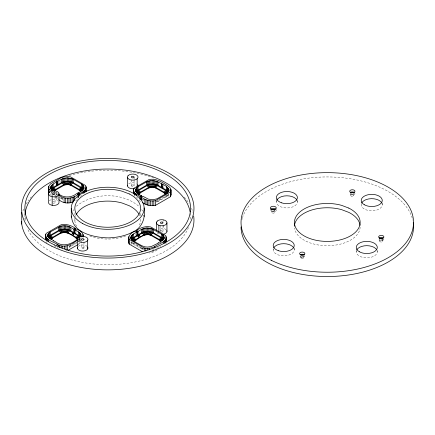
<?xml version="1.0" encoding="UTF-8"?>
<svg xmlns="http://www.w3.org/2000/svg" width="435" height="435" viewBox="0 0 435 435"><rect width="100%" height="100%" fill="white"/><g stroke="black" fill="none" stroke-linecap="round" stroke-linejoin="round"><path stroke-width="0.33" stroke-dasharray="2.17 1.63" d="M79.328 240.626L80.051 239.348L80.051 237.999M168.688 194.249L167.888 195.674L166.366 196.881L155.953 202.563M165.746 244.089L166.132 243.165M72.721 211.236L73.803 209.648M80.567 240.153L80.067 240.843L80.067 238.141M167.595 194.831L165.757 196.56L156.573 201.786M78.262 246.411L78.653 246.058A5.258 3.034 0 0 1 83.607 245.035L84.917 245.28A5.258 3.034 0 0 1 86.989 246.297M76.359 206.255C93.547 192.134 123.154 191.982 139.733 207.065M77.077 198.099L81.508 195.538M77.702 197.903L78.876 197.229M75.799 200.611L77.484 199.638M75.559 232.295L76.511 231.741M78.017 239.832L81.486 237.831M69.143 246.134L76.114 242.11M77.936 241.729L68.752 246.955M69.241 245.992L69.241 247.346L76.881 243.018M78.017 244.568L80.91 242.899M155.795 201.633L163.348 197.272M156.66 248.483L160.542 246.243M157.062 250.027L153.631 251.914L150.711 252.768M141.592 199.388L142.762 200.067L143.615 199.583M78.893 239.011L80.143 238.674M132.523 242.822L142.185 248.7L143.311 248.45M78.202 239.685L80.051 239.348M133.915 243.926L135.133 243.725M66.011 250.794L67.077 250.647M149.118 252.991L150.184 252.844M78.594 240.12L79.779 240.006M165.191 195.919L166.534 196.033M51.939 192.134L54.31 192.362L54.125 191.927L54.125 192.602L54.065 192.156M164.539 196.359L165.757 196.56M130.984 241.615L131.783 243.04L133.306 244.252L143.719 249.929M160.993 231.953L161.129 232.007A1.316 0.761 0 0 0 162.88 231.643A1.316 0.761 0 0 0 162.255 230.632L161.929 230.572A1.316 0.761 0 0 0 160.401 231.181M62.961 199.083L59.84 197.359M58.709 197.387L62.471 199.469L62.471 198.121M142.185 248.7L143.099 249.152M138.673 200.388L141.484 202.014M135.339 233.938L135.943 234.286M55.386 192.085L57.605 193.363M53.695 191.96L57.746 194.298M56.18 193.896L57.344 194.565M56.18 194.57L57.344 195.244M60.247 196.919L62.569 198.262M54.832 195.146L55.941 195.783M56.496 196.103L58.159 197.066M56.496 197.457L59.263 199.056M49.65 194.358L51.961 195.69M54.853 197.359L58.323 199.366M136.324 244.639L143.876 248.999M54.081 245.65L58.518 248.211M144.295 200.497L142.762 199.611L142.762 200.067M141.696 209.675L142.74 211.062M51.145 192.281L51.645 192.971L51.645 191.623M80.872 237.929L80.97 238.674M382.746 239.043L382.746 241.191A1.479 0.854 0 0 1 380.527 241.931A1.479 0.854 0 0 1 380.527 240.452A1.479 0.854 0 0 1 382.746 241.191M382.262 202.895L382.262 204.738M379.788 239.043L379.788 241.191M377.292 250.517L377.292 251.74M356.254 250.517L356.254 251.74M353.813 195.658A1.484 0.854 0 0 0 351.741 194.782A1.484 0.854 0 0 0 351.464 196.256A1.484 0.854 0 0 0 353.813 195.658L353.813 193.51A1.484 0.854 0 0 1 353.263 194.086L352.937 194.2A1.484 0.854 0 0 1 350.871 193.548M350.866 193.325L350.866 195.473M303.712 255.682L303.712 257.83M300.764 255.813L300.764 257.96M297.393 200.644L297.393 201.873M294.234 247.923L294.234 249.766M276.356 200.644L276.356 201.873M274.784 210.121L274.784 212.269M273.196 248.537L273.196 249.766M271.826 210.121L271.826 212.269M169.835 189.404L169.835 190.758M167.209 194.962L167.209 196.315M166.366 195.532L166.366 196.881M163.266 219.833L163.266 221.154M163.266 225.118L163.266 228.424M163.005 225.314L163.005 231.257M160.384 225.433L160.384 231.382A1.316 0.761 0 0 0 160.455 231.578M158.046 200.334L158.046 201.682M153.631 249.206L153.631 251.914M152.228 249.701L152.228 252.409M142.609 248.189L142.609 249.538M141.625 247.7L141.625 249.054M140.494 213.465L140.494 216.092M134.551 194.891L134.551 196.245M134.072 177.04L134.072 179.019M134.072 179.682L134.072 185.625M133.306 242.899L133.306 244.252M132.463 242.328L132.463 243.682M131.783 241.686L131.783 243.04M131.452 179.813L131.452 185.761M83.977 242.018L83.977 247.961M82.014 233.905L82.014 235.253M81.35 240.816L81.35 248.086M79.387 238.103L79.387 240.811M74.929 212.911L74.929 215.537M74.929 218.816L74.929 221.442M71.71 228.892L71.71 230.245M70.231 245.503L70.231 246.857M61.482 197.631L61.482 198.985M60.003 181.02L60.003 182.374M56.55 192.564L56.55 195.206M56.55 195.87L56.55 199.834M55.044 196.386L55.044 202.335M52.423 193.869L52.423 195.848M49.699 186.707L49.699 188.061M46.735 241.42L46.735 242.768M25.214 217.147L25.214 220.453M188.458 227.516A82.829 47.817 0 0 1 108.609 264.676A82.829 47.817 0 0 1 27.389 228.516M25.121 220.463A82.829 47.817 0 0 1 24.985 214.531M190.307 213.253A82.829 47.817 0 0 1 190.378 219.849M52.651 202.824A1.316 0.761 0 0 0 53.168 203.08L53.5 203.14A1.316 0.761 0 0 0 54.924 202.721A1.316 0.761 0 0 0 54.587 201.818L54.299 201.709A1.316 0.761 0 0 0 52.733 201.905M49.291 200.769A5.258 3.034 0 0 1 51.297 199.703M52.586 199.431A5.258 3.034 0 0 1 57.605 200.339M22.876 211.122A86.244 49.791 0 0 1 24.001 208.104M26.138 203.917A86.244 49.791 0 0 1 28.889 199.872M30.167 198.284A86.244 49.791 0 0 1 31.385 196.897M69.355 175.479A86.244 49.791 0 0 1 144.039 174.919M144.654 175.082A86.244 49.791 0 0 1 153.87 178.018M184.239 197.109A86.244 49.791 0 0 1 188.942 203.341M191.525 208.327A86.244 49.791 0 0 1 192.868 212.182M128.755 183.728A5.258 3.034 0 0 1 133.708 182.705L135.013 182.95A5.258 3.034 0 0 1 136.171 183.38M140.554 219.327A32.87 18.977 0 0 1 138.906 226.059M125.557 236.015A32.87 18.977 0 0 1 88.446 235.449M76.658 226.292A32.87 18.977 0 0 1 74.983 218.337M75.434 216.494A32.87 18.977 0 0 1 75.907 215.292M138.77 213.862A32.87 18.977 0 0 1 139.907 216.255M158.873 233.883A5.258 3.034 0 0 1 157.035 232.725M160.548 228.359A5.258 3.034 0 0 1 166.355 229.914M131.783 244.394A8.281 4.78 0 0 1 130.984 241.474M51.645 194.325A8.281 4.78 0 0 1 50.846 192.901M138.02 198.235A8.281 4.78 0 0 1 136.003 196.332M168.688 194.108A8.281 4.78 0 0 1 168.383 196.332M80.872 240.778A8.281 4.78 0 0 1 80.567 241.507M79.387 242.839A8.281 4.78 0 0 1 78.545 243.41M304.821 255.475A2.632 1.517 0 0 1 302.368 257.264A2.632 1.517 0 0 1 299.617 255.628M276.181 209.675A2.974 1.718 0 0 1 273.305 211.84A2.974 1.718 0 0 1 270.434 209.675M377.129 250.685A10.516 6.074 0 0 1 366.313 257.808A10.516 6.074 0 0 1 356.613 250.168M293.875 248.195A10.516 6.074 0 0 1 284.169 255.834A10.516 6.074 0 0 1 273.354 248.711M297.23 200.818A10.516 6.074 0 0 1 286.872 207.946A10.516 6.074 0 0 1 276.519 200.818M354.781 192.857A2.632 1.517 0 0 1 352.644 194.929A2.632 1.517 0 0 1 349.735 193.2M381.903 203.167A10.516 6.074 0 0 1 372.202 210.801A10.516 6.074 0 0 1 361.387 203.683M383.871 238.837A2.632 1.517 0 0 1 381.283 240.566A2.632 1.517 0 0 1 378.657 238.858M241.909 219.691A86.244 49.791 0 0 1 242.251 218.413M242.447 217.777A86.244 49.791 0 0 1 329.349 176.953A86.244 49.791 0 0 1 412.771 220.126M360.142 227.228A32.87 18.977 0 0 1 328.039 245.704A32.87 18.977 0 0 1 294.506 228.092M274.735 210.344A1.479 0.854 0 0 1 273.305 210.975A1.479 0.854 0 0 1 271.88 210.344M303.57 256.117A1.479 0.854 0 0 1 302.151 256.601A1.479 0.854 0 0 1 300.841 256.03M382.697 239.266A1.479 0.854 0 0 1 382.311 239.652L382.006 239.783A1.479 0.854 0 0 1 379.837 239.266M131.571 185.375L131.468 185.56A1.316 0.761 0 0 0 132.207 186.381A1.316 0.761 0 0 0 133.773 186.18L133.958 186.011A1.316 0.761 0 0 0 133.317 185.005A1.316 0.761 0 0 0 131.571 185.375M83.96 248.157L83.852 248.347A1.316 0.761 0 0 1 82.101 248.711A1.316 0.761 0 0 1 81.47 247.694L81.66 247.531A1.316 0.761 0 0 1 83.226 247.336A1.316 0.761 0 0 1 83.96 248.157M272.261 212.873A1.479 0.854 0 0 0 274.735 212.487A1.479 0.854 0 0 0 272.924 211.443A1.479 0.854 0 0 0 272.261 212.873M301.27 258.542A1.479 0.854 0 0 0 303.69 258.053A1.479 0.854 0 0 0 301.749 257.09A1.479 0.854 0 0 0 301.27 258.542"/><path stroke-width="0.65" d="M47.779 236.645L47.877 234.547L49.356 232.486L60.617 226.233L63.08 225.77L66.936 225.944L69.241 226.624L73.803 229.174L73.803 232.54L73.216 232.894L68.752 230.392L65.538 229.626L64.375 229.571L64.375 232.366C69.252 233.051 74.222 236.238 77.588 239.582L77.408 238.467L76.114 237.271L67.289 232.236L64.375 231.686L60.77 232.573L52.048 237.668L51.102 239.353M142.511 251.767L129.211 244.089C126.797 238.657 129.527 232.643 135.339 231.159L136.878 232.045L136.878 235.868L138.053 235.194L138.053 231.371L141.625 229.305L146.182 227.967L151.239 228.429L162.494 234.677L163.973 236.743L164.077 238.842M162.793 188.061L162.793 184.679L163.087 184.511L157.062 181.455L153.49 180.596L150.896 180.596L147.324 181.455L138.02 186.74C132.778 189.296 137.639 194.934 141.592 195.565L141.592 199.388M165.224 193.972L165.224 193.292L167.595 192.172L166.534 190.976L156.573 185.223L152.19 184.402L152.19 187.191L155.105 187.735L163.93 192.776L164.925 193.553L165.469 194.853L165.224 193.292L163.93 192.096L155.105 187.061L152.19 186.517L149.276 187.061L140.456 192.096L139.461 192.879L138.917 194.179M48.687 186.479L48.687 193.102L48.687 186.479L50.558 183.869L61.188 177.73L64.103 176.876L68.975 176.653L70.573 176.876L85.608 185.555L86.119 187.42L86.119 191.482M48.557 192.156L48.687 191.21M50.743 188.774C49.987 185.044 54.174 183.391 56.74 181.977L56.74 185.359M45.593 239.353L45.593 235.291L46.105 233.426L61.139 224.748C66.147 223.71 71.28 225.319 75.342 228.288L75.342 229.952M56.447 184.516L57.909 184.005L56.447 184.516L56.447 181.808L62.471 178.752L67.338 177.839L72.205 178.752L81.508 184.043C86.75 186.599 81.889 192.237 77.941 192.863L77.941 194.885M86.119 187.42L85.608 189.29L83.112 191.656L79.48 193.754L77.941 192.863M83.156 236.645C83.895 232.535 79.453 230.501 76.511 228.962L74.972 229.849C77.299 231.143 82.351 233.171 80.567 236.77M83.025 236.238L83.156 235.291M133.409 193.504L133.409 190.122L133.926 188.252L148.96 179.573C155.996 177.937 162.358 182.319 167.964 185.886C171.912 187.849 171.591 193.151 170.46 196.723L155.425 205.402C150.994 206.25 146.296 205.282 142.609 202.661M128.7 242.224L128.825 241.278M130.881 238.842C130.125 235.112 134.312 233.459 136.878 232.045M134.203 241.545L135.154 239.864L139.222 237.456L144.567 234.427L147.481 233.883L150.396 234.427L159.215 239.462L160.51 240.664L160.694 241.996M165.403 194.624L165.469 194.179M162.793 184.679C166.746 185.305 171.602 190.943 166.366 193.504L157.062 198.79L153.49 199.643L148.433 199.181L142.762 196.239L141.223 197.131L141.223 199.91L140.054 199.235L140.054 196.451L134.551 192.863L133.409 190.122M164.077 237.488C163.848 240.566 160.156 241.458 158.079 242.931L158.373 243.1L151.239 246.553L147.481 247.069L144.92 246.835L141.625 245.672L133.306 240.87L131.783 239.658L130.881 237.488M170.971 190.122L170.46 191.987L170.46 196.723M136.514 232.149L136.514 230.479C140.576 227.516 145.709 225.906 150.711 226.939L165.746 235.623C168.204 241.958 157.938 243.747 154.816 246.596C151.614 248.325 147.797 248.646 144.246 248.037L129.211 239.359L128.7 237.488M68.507 181.754L68.116 184.527L70.943 185.381L79.078 190.073L80.551 191.71L80.372 190.595L79.078 189.399L70.943 184.701L68.116 183.853L65.805 183.956L63.733 184.701L55.604 189.399L54.125 191.03L51.662 190.128L52.994 188.273L62.047 182.972C65.283 181.27 69.399 181.27 72.634 182.972L82.291 188.85L82.742 189.475L80.372 190.595L80.372 191.269M65.538 229.626L65.152 232.399M153.359 184.451L152.968 187.224M160.694 241.773L160.694 241.099L163.152 240.196L161.825 238.342L152.772 233.04L148.645 231.822L148.253 234.595L151.086 235.444L159.215 240.142L160.216 240.925L160.754 242.224M144.148 207.903C145.513 217.114 142.729 227.005 133.92 231.474C126.096 235.813 117.222 237.602 108.342 237.891C94.574 237.586 72.156 233.22 71.519 216.01M69.644 181.912L68.871 184.63M66.675 229.783L65.908 232.502M154.496 184.609L153.724 187.333M149.781 231.98L149.015 234.699M64.375 232.366L60.77 233.252L52.635 237.945L51.161 239.582L51.161 238.902L48.698 237.999M152.19 184.402L148.808 184.87L146.899 185.674L137.846 190.976L136.519 192.83L138.977 193.733L138.977 194.407L140.456 192.776L148.585 188.078L152.19 187.191M148.253 234.595C143.006 234.661 137.862 238.413 134.268 241.773L134.268 241.099L131.805 240.196M70.72 182.167L69.589 184.804M67.757 230.039L66.626 232.676M155.572 184.87L154.441 187.501M150.863 232.236L149.732 234.873M83.531 185.946L83.531 189.323L81.508 187.42L73.194 182.618L71.101 181.743L67.338 181.221L63.581 181.743L61.482 182.618L53.168 187.42L51.145 189.323L51.145 185.946M68.116 184.527L64.423 185.038L55.604 190.073L54.31 191.269L54.31 190.595L51.939 189.475M73.694 234.427L72.525 233.562L73.803 232.997L73.803 232.54L70.231 230.496L68.132 229.615L64.375 229.093L60.617 229.615L58.518 230.496L50.204 235.291L48.182 237.2L48.182 233.818M64.375 229.571L59.997 230.392L50.03 236.145L48.97 237.347L51.341 238.467L51.341 239.141M168.383 188.643L168.383 192.025L166.366 190.122L158.046 185.321L155.953 184.44L152.19 183.918L148.433 184.44L146.334 185.321L138.02 190.122L136.003 192.025L136.003 188.643M139.222 237.456L136.878 235.411L132.463 238.059L131.288 239.391L131.288 236.009M137.465 235.765L133.137 238.342L132.077 239.538L134.448 240.664L134.448 241.338M71.721 182.521L70.252 184.364L70.252 185.038M68.752 230.392L67.289 232.236L67.289 232.91M156.573 185.223L155.105 187.061L155.105 187.735M151.858 232.589L150.396 234.427L150.396 235.107M72.634 182.972L70.943 184.701L70.943 185.381M69.671 230.844L67.98 232.573L67.98 233.252M157.486 185.674L155.795 187.403L155.795 188.078M152.772 233.04L151.086 234.769L151.086 235.444M71.46 234.585L73.216 232.894M72.629 235.259L74.972 233.22L74.972 229.849M80.905 187.746L79.078 189.399L79.078 190.073M79.779 237.347L77.936 235.618L76.114 237.271L76.114 237.945M165.757 190.448L163.93 192.096L163.93 192.776M161.042 237.814L159.215 239.462L159.215 240.142M81.682 188.273L79.665 189.796L79.665 190.47M78.719 236.145L76.701 237.668L76.701 238.342M166.534 190.976L164.517 192.498L164.517 193.173M161.825 238.342L159.808 239.864L159.808 240.539M82.291 188.85L80.073 190.177L80.073 190.856M79.328 236.722L77.109 238.054L77.109 238.728M167.149 191.547L164.925 192.879L164.925 193.553M162.434 238.918L160.216 240.245L160.216 240.925M58.899 194.962C64.407 200.154 72.775 198.616 78.305 194.429L78.305 196.653M73.803 229.174L75.342 228.288M140.054 196.451L141.592 195.565M140.054 199.235L141.005 198.681L141.005 195.902M163.087 187.213L161.619 186.707L162.793 187.382M77.435 239.315C70.807 244.758 62.096 247.341 54.946 241.414L53.483 240.908L53.777 240.74C51.7 239.266 48.002 238.375 47.779 235.291M45.593 235.291C46.703 240.99 54.337 241.822 58.225 244.981C65.049 248.2 71.96 244.274 77.441 240.163M68.186 250.239L77.441 244.9M141.223 197.131C145.29 200.095 150.423 201.704 155.425 200.671L170.46 191.987M163.674 236.009L163.674 239.391L161.651 237.488L153.337 232.687L148.775 231.344L143.719 231.811L138.053 234.737L138.635 235.09L144.099 232.236L148.645 231.822M78.594 237.907L77.408 238.467L77.408 239.141M162.88 239.538L160.51 240.664L160.51 241.338M83.014 190.128L80.551 191.03L80.611 191.482M167.252 193.053L165.403 193.733L165.403 194.407M58.899 199.698C62.906 203.352 68.632 203.836 73.488 201.845L73.488 197.109M303.2 255.1L302.88 254.981A1.479 0.854 0 0 0 301.118 255.193M136.791 192.172L139.162 193.292L139.162 193.972M140.657 198.887L141.826 199.562M56.447 181.808L56.74 181.977M78.305 194.429L76.767 193.542C71.666 197.773 63.95 198.229 58.709 194.005M78.876 196.185L78.523 195.984L78.523 193.205M136.514 230.479L138.053 231.371M48.557 187.42L49.068 189.29L52.543 191.291M74.39 233.568L77.936 235.618M80.067 233.122L80.067 236.504L74.972 233.22L74.972 233.671L73.803 232.997L74.738 232.459L74.39 228.837M137.237 191.547L139.461 192.879L139.461 193.553M52.385 188.85L54.603 190.177L54.603 190.856M132.523 238.918L134.747 240.245L134.747 240.925M49.421 236.722L51.64 238.054L51.64 238.728M53.168 190.802L51.645 189.595L50.743 187.42M137.846 190.976L139.863 192.498L139.863 193.173M133.137 238.342L135.154 239.864L135.154 240.539M52.994 188.273L55.011 189.796L55.011 190.47M50.03 236.145L52.048 237.668L52.048 238.342M138.629 190.448L140.456 192.096L140.456 192.776M133.915 237.814L135.742 239.462L135.742 240.142M53.777 187.746L55.604 189.399L55.604 190.073M50.813 235.618L52.635 237.271L52.635 237.945M138.635 235.09L140.391 236.781M146.899 185.674L148.585 187.403L148.585 188.078M142.185 233.04L143.876 234.769L143.876 235.444M62.047 182.972L63.733 184.701L63.733 185.381M59.078 230.844L60.77 232.573L60.77 233.252M147.813 185.223L149.276 187.061L149.276 187.735M143.099 232.589L144.567 234.427L144.567 235.107M62.961 182.521L64.423 184.364L64.423 185.038M59.997 230.392L61.46 232.236L61.46 232.91M148.808 184.87L149.939 187.501M144.099 232.236L145.23 234.873M63.956 182.167L65.087 184.804M60.992 230.039L62.123 232.676M149.89 184.609L150.662 187.333M145.176 231.98L145.948 234.699M65.038 181.912L65.805 184.63M62.074 229.783L62.841 232.502M143.833 215.287L144.148 216.494M151.027 184.451L151.418 187.224M146.312 231.822L146.704 234.595M66.174 181.754L66.566 184.527M63.211 229.626L63.597 232.399M170.846 193.912L170.971 194.853M77.588 238.902L77.647 239.353M170.846 189.176L170.846 195.799M168.791 190.122L168.791 191.476M168.688 189.372L168.688 191.4M167.888 187.953L167.888 191.329M167.209 187.311L167.209 190.693M166.948 222.861L166.948 231.447M166.366 186.74L166.366 190.122M166.262 237.488L166.262 241.545M166.132 236.542L166.132 241.816M165.746 239.359L165.746 242.061M165.121 240.234L165.121 242.262M164.261 241.039L164.261 243.067M163.973 236.743L163.973 238.771M163.25 241.724L163.25 243.078M163.174 235.319L163.174 238.701M162.494 234.677L162.494 238.059M161.912 183.831L161.912 186.539M161.651 234.106L161.651 237.488M161.619 184L161.619 187.382M158.873 225.297L158.873 231.904M158.046 181.939L158.046 185.321M157.062 181.455L157.062 184.832M156.437 222.606L156.437 230.534M155.953 181.058L155.953 184.44M155.425 200.671L155.425 205.402M154.816 246.596L154.816 247.945M154.751 180.775L154.751 184.152M153.827 200.888L153.827 205.624M153.49 180.596L153.49 183.978M153.337 229.305L153.337 232.687M152.348 228.821L152.348 232.203M152.19 180.541L152.19 183.918M152.19 200.965L152.19 205.695M151.239 228.429L151.239 231.811M150.896 180.596L150.896 183.978M150.553 200.888L150.553 205.624M150.037 228.141L150.037 231.523M149.635 180.775L149.635 184.152M149.118 248.26L149.118 249.608M148.96 200.671L148.96 205.402M148.775 227.967L148.775 231.344M148.433 181.058L148.433 184.44M147.443 200.307L147.443 205.037M147.481 227.907L147.481 231.289M147.481 231.768L147.481 234.557M147.481 248.331L147.481 249.685M147.324 181.455L147.324 184.832M146.334 181.939L146.334 185.321M146.182 227.967L146.182 231.344M146.04 199.812L146.04 204.542M145.845 248.26L145.845 250.962M144.92 228.141L144.92 231.523M144.855 199.225L144.855 203.961M144.246 248.037L144.246 250.739M143.719 228.429L143.719 231.811M142.609 228.821L142.609 232.203M141.625 229.305L141.625 232.687M138.156 236.618L139.331 235.754L137.117 234.655L137.465 231.034M138.02 186.74L138.02 190.122M137.177 187.311L137.177 190.693M137.166 178.72L137.166 186.642M136.498 187.953L136.498 191.329M136.421 194.358L136.421 195.707M135.698 189.372L135.698 191.4M135.595 190.122L135.595 191.476M135.41 193.673L135.41 195.027M134.551 192.863L134.551 194.891M133.926 191.987L133.926 194.015M133.54 189.176L133.54 193.771M133.306 234.106L133.306 237.488M132.463 234.677L132.463 238.059M131.783 235.319L131.783 238.701M130.984 236.743L130.984 238.771M129.211 239.359L129.211 244.089M128.825 236.542L128.825 243.165M127.52 177.35L127.52 185.941M87.636 240.332L87.636 248.923M85.989 186.479L85.989 191.748M85.608 189.29L85.608 191.993M84.977 190.166L84.977 192.194M84.124 190.97L84.124 193.004M83.939 187.42L83.939 188.774M83.835 186.675L83.835 188.703M83.112 191.656L83.112 193.684M83.036 185.25L83.036 188.632M83.025 234.351L83.025 237.053M82.356 184.609L82.356 187.991M81.508 184.043L81.508 187.42M80.97 235.291L80.97 236.645M80.872 234.547L80.872 236.575M80.567 233.818L80.567 236.52M79.48 193.754L79.48 195.424M79.387 232.486L79.387 235.862M78.545 231.915L78.545 235.291M77.419 239.68L77.419 248.265M74.673 196.528L74.673 200.584M73.194 179.242L73.194 182.618M72.205 178.752L72.205 182.134M72.09 197.604L72.09 202.34M71.28 208.631L71.28 217.223M71.101 178.361L71.101 181.743M70.573 197.968L70.573 202.705M70.231 227.113L70.231 230.496M69.899 178.073L69.899 181.455M69.241 226.624L69.241 230.006M68.975 198.191L68.975 202.922M68.632 177.899L68.632 181.281M68.132 226.233L68.132 229.615M67.61 245.84L67.61 249.897M67.338 177.839L67.338 181.221M67.338 181.7L67.338 184.489M67.338 198.262L67.338 202.998M66.936 225.944L66.936 229.327M66.044 177.899L66.044 181.281M66.011 246.063L66.011 249.445M65.701 198.191L65.701 202.922M65.669 225.77L65.669 229.153M64.782 178.073L64.782 181.455M64.375 225.711L64.375 229.093M64.375 246.139L64.375 248.842M64.103 197.968L64.103 202.705M63.581 178.361L63.581 181.743M63.08 225.77L63.08 229.153M62.738 246.063L62.738 248.091M62.471 178.752L62.471 182.134M61.813 225.944L61.813 229.327M61.482 179.242L61.482 182.618M61.139 245.84L61.139 247.868M60.617 226.233L60.617 229.615M59.622 245.476L59.622 247.51M59.508 226.624L59.508 230.006M58.986 193.934L58.986 202.52A5.258 3.034 0 0 1 58.752 203.303L58.176 204.02A5.258 3.034 0 0 1 52.162 205.293A5.258 3.034 0 0 1 48.481 202.27L48.481 193.678M58.518 227.113L58.518 230.496M58.225 244.981L58.225 246.335M57.909 181.303L57.909 184.685M57.616 181.134L57.616 183.836M57.039 244.399L57.039 245.753M53.168 184.043L53.168 187.42M52.325 184.609L52.325 187.991M52.162 196.707L52.162 205.293M51.645 185.25L51.645 188.632M50.846 186.675L50.846 188.703M50.204 231.915L50.204 235.291M49.356 232.486L49.356 235.862M49.068 189.29L49.068 192.672M48.682 233.122L48.682 236.504M48.606 239.527L48.606 241.555M47.877 234.547L47.877 236.575M47.594 238.848L47.594 240.876M46.735 238.037L46.735 240.066M46.105 237.162L46.105 239.864M45.724 234.351L45.724 239.62M21.75 212.296L21.75 224.107M76.196 214.689A32.87 18.977 0 0 1 122.061 203.004L129.222 205.728A32.87 18.977 0 0 1 138.77 213.862M77.49 247.477A5.258 3.034 0 0 0 80.41 250.767L81.715 251.011A5.258 3.034 0 0 0 87.413 249.32L87.837 248.57A5.258 3.034 0 0 0 87.614 247.004M134.529 188.551A5.258 3.034 0 0 1 131.816 188.681L130.511 188.437A5.258 3.034 0 0 1 127.591 185.147M137.716 184.674A5.258 3.034 0 0 1 138.004 185.446M24.985 214.531A82.829 47.817 0 0 1 105.504 169.052A82.829 47.817 0 0 1 190.111 211.986M193.678 216.048A86.244 49.791 0 0 1 112.447 269.798A86.244 49.791 0 0 1 21.505 221.518M166.822 230.659A5.258 3.034 0 0 1 166.714 232.23L166.132 232.948A5.258 3.034 0 0 1 162.842 234.286M350.273 192.477A2.632 1.517 0 0 1 354.443 192.509M300.531 254.595A2.632 1.517 0 0 1 304.239 254.763M273.827 247.689A10.516 6.074 0 0 1 283.712 243.692A10.516 6.074 0 0 1 293.598 247.689M356.89 249.668A10.516 6.074 0 0 1 366.77 245.672A10.516 6.074 0 0 1 376.656 249.668M361.583 203.167A10.516 6.074 0 0 1 371.283 198.67A10.516 6.074 0 0 1 381.625 202.661M276.714 200.301A10.516 6.074 0 0 1 286.872 195.799A10.516 6.074 0 0 1 297.034 200.301M270.733 209.262A2.974 1.718 0 0 1 275.882 209.262M294.43 226.238A32.87 18.977 0 0 1 341.633 209.659L348.799 212.383A32.87 18.977 0 0 1 360.071 225.368M379.173 238.13A2.632 1.517 0 0 1 383.344 238.114M413.25 222.704A86.244 49.791 0 0 1 330.894 276.481A86.244 49.791 0 0 1 241.039 226.863M351.143 192.912A1.484 0.854 0 0 1 351.409 192.754L351.741 192.634A1.484 0.854 0 0 1 353.492 192.884M271.88 209.898A1.479 0.854 0 0 1 273.305 209.268A1.479 0.854 0 0 1 274.735 209.898M379.983 238.619A1.479 0.854 0 0 1 380.223 238.44L380.527 238.309A1.479 0.854 0 0 1 382.544 238.619M131.571 176.784L131.468 176.974A1.316 0.761 0 0 0 132.207 177.795A1.316 0.761 0 0 0 133.773 177.594L133.958 177.426A1.316 0.761 0 0 0 133.317 176.414A1.316 0.761 0 0 0 131.571 176.784M83.96 239.571L83.852 239.761A1.316 0.761 0 0 1 82.101 240.12A1.316 0.761 0 0 1 81.47 239.109L81.66 238.94A1.316 0.761 0 0 1 83.226 238.744A1.316 0.761 0 0 1 83.96 239.571M87.837 239.979L87.413 240.734A5.258 3.034 0 0 1 81.715 242.42L80.41 242.175A5.258 3.034 0 0 1 77.908 238.135L78.653 237.466A5.258 3.034 0 0 1 83.607 236.45L84.917 236.689A5.258 3.034 0 0 1 87.837 239.979M128.01 175.805L127.591 176.561A5.258 3.034 0 0 0 130.511 179.851L131.816 180.09A5.258 3.034 0 0 0 136.769 179.073L137.514 178.404A5.258 3.034 0 0 0 135.013 174.359L133.708 174.12A5.258 3.034 0 0 0 128.01 175.805M49.291 192.183L48.715 192.901A5.258 3.034 0 0 0 51.52 196.56A5.258 3.034 0 0 0 58.176 195.435L58.752 194.717A5.258 3.034 0 0 0 55.946 191.052A5.258 3.034 0 0 0 49.291 192.183M157.252 221.105L156.676 221.823A5.258 3.034 0 0 0 159.476 225.488A5.258 3.034 0 0 0 166.132 224.357L166.714 223.639A5.258 3.034 0 0 0 163.908 219.979A5.258 3.034 0 0 0 157.252 221.105M53.5 194.554L53.168 194.494A1.316 0.761 0 0 1 52.548 193.483A1.316 0.761 0 0 1 54.299 193.124L54.587 193.227A1.316 0.761 0 0 1 54.924 194.13A1.316 0.761 0 0 1 53.5 194.554M162.255 222.046L161.929 221.986A1.316 0.761 0 0 0 160.504 222.405A1.316 0.761 0 0 0 160.841 223.313L161.129 223.416A1.316 0.761 0 0 0 162.88 223.057A1.316 0.761 0 0 0 162.255 222.046M348.799 208.088L341.633 205.363A32.87 18.977 0 0 0 294.424 222.144A32.87 18.977 0 0 0 340.719 239.756A32.87 18.977 0 0 0 348.799 208.088M129.222 193.923L122.061 191.199A32.87 18.977 0 0 0 74.847 207.979A32.87 18.977 0 0 0 121.142 225.591A32.87 18.977 0 0 0 129.222 193.923M54.587 244.959A82.829 47.817 0 0 0 189.307 216.489A82.829 47.817 0 0 0 79.241 163.364A82.829 47.817 0 0 0 54.587 244.959M82.4 223.4A36.437 21.038 0 0 0 143.066 213.362A36.437 21.038 0 0 0 97.674 188.045A36.437 21.038 0 0 0 82.4 223.4M51.863 246.21A86.244 49.791 0 0 0 192.553 217.223A86.244 49.791 0 0 0 78.724 161.374A86.244 49.791 0 0 0 51.863 246.21M350.708 192.466A2.632 1.517 0 0 0 354.938 191.492A2.632 1.517 0 0 0 351.366 189.861A2.632 1.517 0 0 0 350.708 192.466M300.743 254.85A2.632 1.517 0 0 0 304.859 253.725A2.632 1.517 0 0 0 301.107 252.229A2.632 1.517 0 0 0 300.743 254.85M271.206 209.186A2.974 1.718 0 0 0 276.181 208.419A2.974 1.718 0 0 0 272.538 206.315A2.974 1.718 0 0 0 271.206 209.186M281.614 202.835A10.516 6.074 0 0 0 297.393 197.577A10.516 6.074 0 0 0 281.614 192.319A10.516 6.074 0 0 0 281.614 202.835M278.454 250.729A10.516 6.074 0 0 0 294.234 245.47A10.516 6.074 0 0 0 278.454 240.212A10.516 6.074 0 0 0 278.454 250.729M359.337 251.74A10.516 6.074 0 0 0 376.933 249.021A10.516 6.074 0 0 0 364.051 241.583A10.516 6.074 0 0 0 359.337 251.74M364.307 204.738A10.516 6.074 0 0 0 381.903 202.014A10.516 6.074 0 0 0 369.021 194.575A10.516 6.074 0 0 0 364.307 204.738M379.679 238.108A2.632 1.517 0 0 0 383.877 237.091A2.632 1.517 0 0 0 380.244 235.498A2.632 1.517 0 0 0 379.679 238.108M271.435 260.38A86.244 49.791 0 0 0 412.124 231.393A86.244 49.791 0 0 0 298.301 175.539A86.244 49.791 0 0 0 271.435 260.38"/></g></svg>
